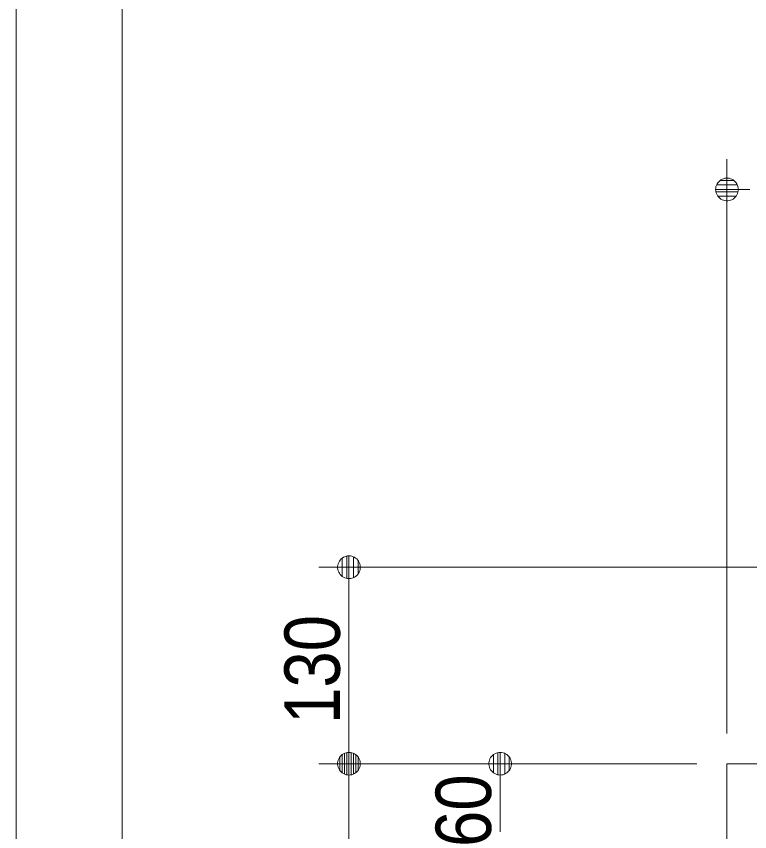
# Model space of a CAD drawing. Units: millimetres, scale not verified. Extents: x -6062 to 6062, y -3045 to 3045.
# Drawn here: x -5788 to -5302, y -1275 to -735 of the extents above; entities that cross this region are included whole.
import ezdxf
from ezdxf.enums import TextEntityAlignment as Align

# ---------------------------------------------------------------- set-up
doc = ezdxf.new("R2010")
doc.units = ezdxf.units.MM
doc.header["$LTSCALE"] = 20
for name, color, linetype, lineweight in [('0-0_1図面枠', 7, 'Continuous', 9), ('0-2_5ボウル・キャビネット', 7, 'Continuous', 9), ('0-3_2寸法-1', 7, 'Continuous', 9), ('0-4_0', 7, 'Continuous', 9)]:
    doc.layers.add(name, color=color, linetype=linetype, lineweight=lineweight)
doc.styles.add('ＭＳ Ｐゴシック', font='')
doc.styles.get('ＭＳ Ｐゴシック').set_extended_font_data('MS PGothic')

# ---------------------------------------------------------------- blocks, each defined once
blk = doc.blocks.new('グループ-2')
at = {"layer": '0-0_1図面枠'}
blk.add_lwpolyline([(-80000, 55400), (80000, 55400), (80000, -55400), (-80000, -55400)], close=True, dxfattribs=at)
blk = doc.blocks.new('図面枠')
at = {"layer": '0-0_1図面枠'}
blk.add_blockref('グループ-2', (0, 0), dxfattribs=at)
blk = doc.blocks.new('_Dot')
at = {"layer": '0-4_0'}
for p, q in [((-10, 0), (-20, 0)), ((9.78, 2), (-9.78, 2)), ((7.99, 6), (-7.99, 6)), ((9.16, -3.98), (-9.16, -3.98)), ((6, -7.98), (-6, -7.98))]:
    blk.add_line(p, q, dxfattribs=at)
for points in [[(10, 0), (9.92, 1.25), (9.69, 2.49), (9.3, 3.68), (8.76, 4.82), (8.09, 5.88), (7.29, 6.85), (6.37, 7.71), (5.36, 8.44), (4.26, 9.05), (3.09, 9.51), (1.87, 9.82), (0.63, 9.98), (-0.63, 9.98), (-1.87, 9.82), (-3.09, 9.51), (-4.26, 9.05), (-5.36, 8.44), (-6.37, 7.71), (-7.29, 6.85), (-8.09, 5.88), (-8.76, 4.82), (-9.3, 3.68), (-9.69, 2.49), (-9.92, 1.25), (-10, 0), (0, 0)], [(-10, 0), (-9.92, -1.25), (-9.69, -2.49), (-9.3, -3.68), (-8.76, -4.82), (-8.09, -5.88), (-7.29, -6.85), (-6.37, -7.71), (-5.36, -8.44), (-4.26, -9.05), (-3.09, -9.51), (-1.87, -9.82), (-0.63, -9.98), (0.63, -9.98), (1.87, -9.82), (3.09, -9.51), (4.26, -9.05), (5.36, -8.44), (6.37, -7.71), (7.29, -6.85), (8.09, -5.88), (8.76, -4.82), (9.3, -3.68), (9.69, -2.49), (9.92, -1.25), (10, 0), (0, 0)]]:
    blk.add_lwpolyline(points, close=True, dxfattribs=at)

msp = doc.modelspace()

# ---------------------------------------------------------------- linework, layer by layer
at = {"layer": '0-0_1図面枠'}
msp.add_line((-5717.5, 2000), (-5717.5, -2400), dxfattribs=at)
at = {"layer": '0-2_5ボウル・キャビネット'}
for points in [[(-5317.5, -1230), (-4417.5, -1230), (-4417.5, -1830), (-5317.5, -1830)], [(-5317.5, -1230), (-4417.5, -1230), (-4417.5, -1290), (-5317.5, -1290)]]:
    msp.add_lwpolyline(points, close=True, dxfattribs=at)
at = {"layer": '0-3_2寸法-1'}
for p, q in [((-5317.5, -1210), (-5317.5, -830)), ((-5160.63, -1100), (-5587.5, -1100)), ((-5567.5, -1115.01), (-5567.5, -1214.99)), ((-5487.5, -1230), (-5587.5, -1230)), ((-5487.5, -1230), (-5587.5, -1230)), ((-5337.5, -1230), (-5487.5, -1230)), ((-5567.5, -1904.99), (-5567.5, -1245.01)), ((-5467.5, -1274.99), (-5467.5, -1245.01))]:
    msp.add_line(p, q, dxfattribs=at)

# ---------------------------------------------------------------- block references
at = {"layer": '0-0_1図面枠', "xscale": 0.05, "yscale": 0.05}
msp.add_blockref('図面枠', (-1787.5, 0), dxfattribs=at)
at = {"layer": '0-3_2寸法-1', "xscale": 0.7503418, "yscale": 0.7503418}
for p, rotation in [((-5317.5, -850), 180), ((-5567.5, -1100), 90), ((-5567.5, -1230), 270), ((-5567.5, -1230), 90), ((-5467.5, -1230), 90)]:
    msp.add_blockref('_Dot', p, dxfattribs=dict(at, rotation=rotation))

# ---------------------------------------------------------------- texts
at = {"layer": '0-3_2寸法-1', "style": 'ＭＳ Ｐゴシック', "width": 0.9}
for s, p in [('130', (-5562.54, -1203.61)), ('60', (-5462.54, -1285.08))]:
    msp.add_text(s, height=36.66, rotation=90, dxfattribs=at).set_placement(p, align=Align.BOTTOM_LEFT)

doc.saveas('drawing.dxf')
